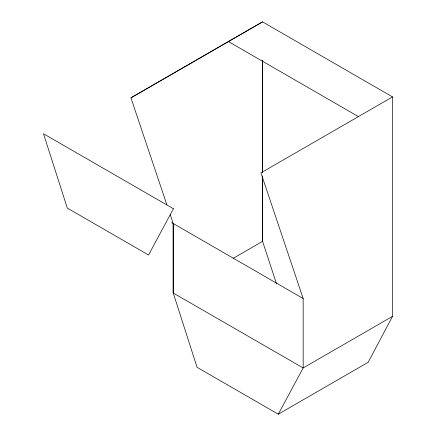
<?xml version="1.0" encoding="UTF-8"?>
<svg xmlns="http://www.w3.org/2000/svg" width="436" height="436" viewBox="0 0 436 436"><rect width="100%" height="100%" fill="white"/><g stroke="black" fill="none" stroke-linecap="round" stroke-linejoin="round"><path stroke-width="0.65" d="M130.991 97.844L262.565 21.882L392.514 96.906L392.514 316.362L368.148 362.311L278.277 414.2L197.056 367.308L173.234 292.97L173.223 223.515M278.277 414.2L303.173 367.94L303.173 298.54L260.941 172.869L392.514 96.906M262.608 21.8L130.925 97.828L166.895 204.855M233.184 258.357L262.565 241.331L262.565 176.111M392.514 316.362L303.173 367.94L173.179 292.992L173.179 223.548L170.193 214.49M228.453 41.573L358.403 116.603M171.599 222.578L303.173 298.54M276.549 283.88L262.576 241.386L262.608 176.106M262.608 60.544L262.608 172.705M262.565 60.609L262.565 172.71M173.435 208.73L148.54 254.989L67.318 208.097L43.496 133.754L173.435 208.73"/></g></svg>
